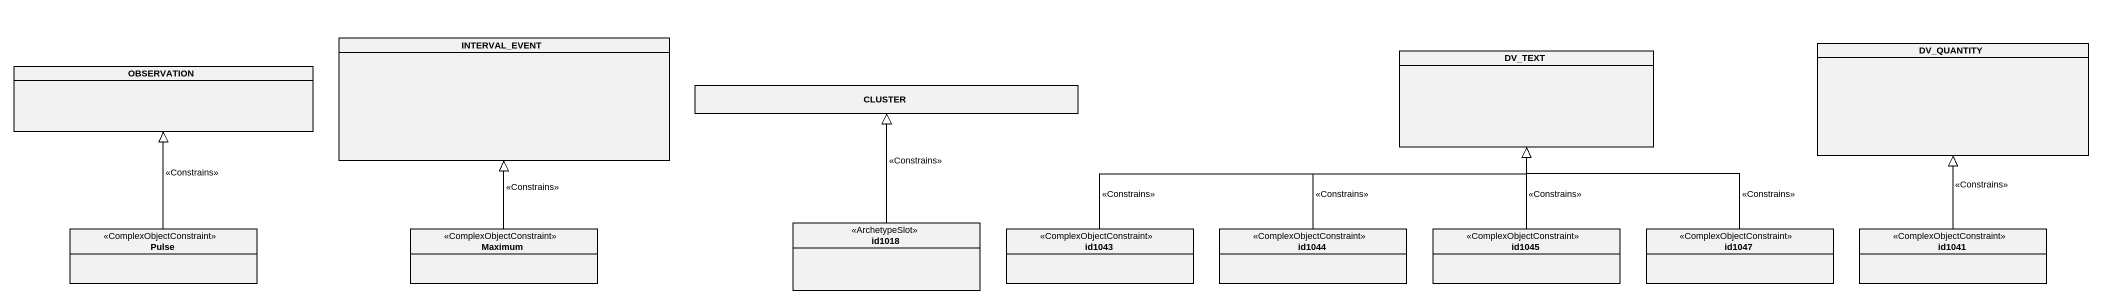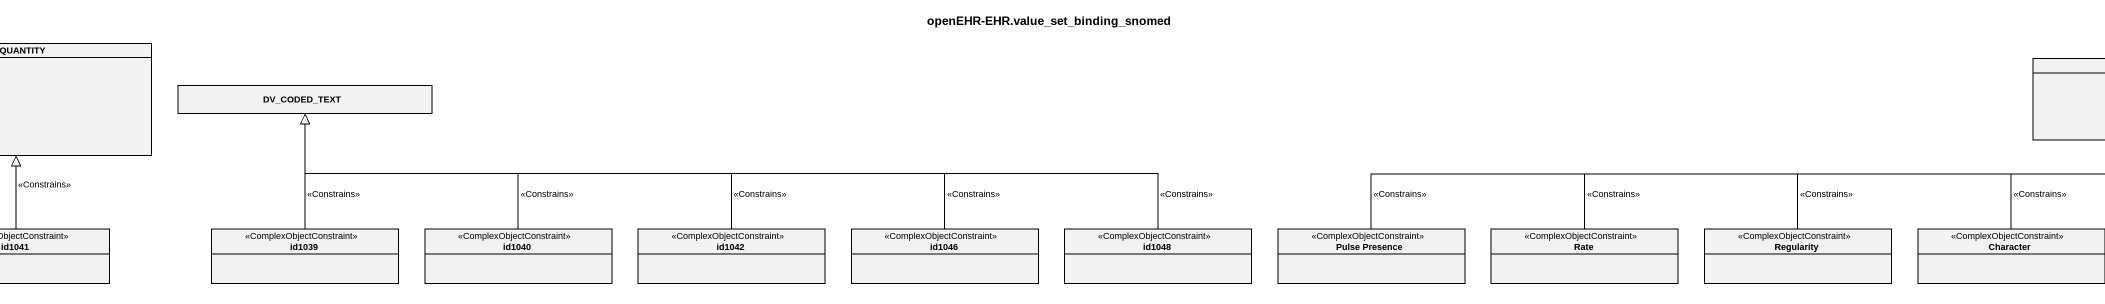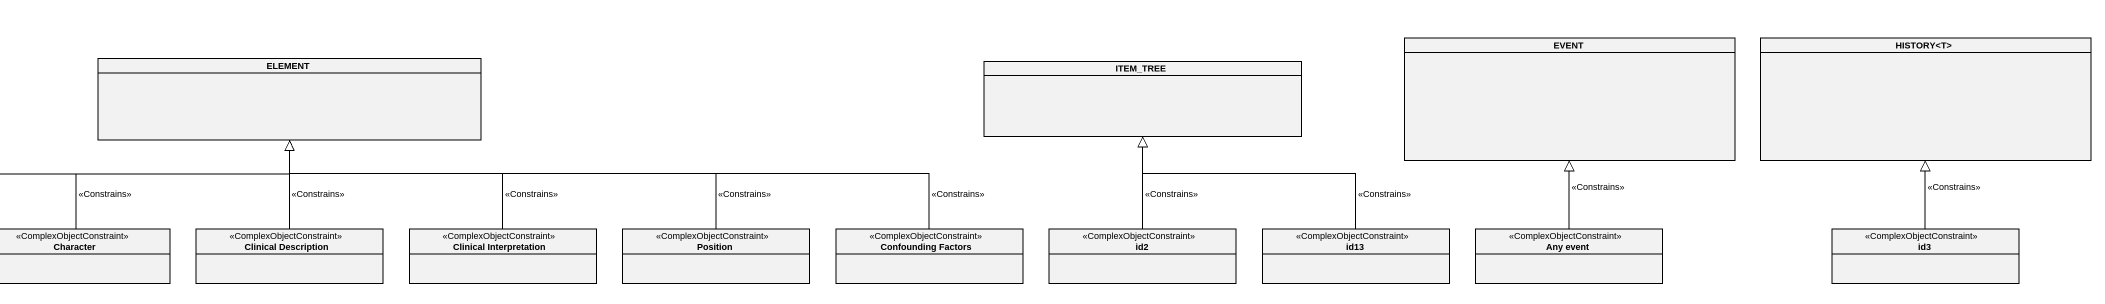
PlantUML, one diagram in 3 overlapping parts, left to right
@startuml
title openEHR-EHR.value_set_binding_snomed
hide circle
hide empty members
class INTERVAL_EVENT
class DV_QUANTITY
class EVENT
class "HISTORY<T>" as HISTORY_T
class OBSERVATION
class CLUSTER
class DV_TEXT
class DV_CODED_TEXT
class ELEMENT
class ITEM_TREE
class Pulse <<ComplexObjectConstraint>>
class Maximum <<ComplexObjectConstraint>>
class id1018 <<ArchetypeSlot>>
class id1043 <<ComplexObjectConstraint>>
class id1044 <<ComplexObjectConstraint>>
class id1045 <<ComplexObjectConstraint>>
class id1047 <<ComplexObjectConstraint>>
class id1041 <<ComplexObjectConstraint>>
class id1039 <<ComplexObjectConstraint>>
class id1040 <<ComplexObjectConstraint>>
class id1042 <<ComplexObjectConstraint>>
class id1046 <<ComplexObjectConstraint>>
class id1048 <<ComplexObjectConstraint>>
class "Pulse Presence" as Pulse_Presence <<ComplexObjectConstraint>>
class Rate <<ComplexObjectConstraint>>
class Regularity <<ComplexObjectConstraint>>
class Character <<ComplexObjectConstraint>>
class "Clinical Description" as Clinical_Description <<ComplexObjectConstraint>>
class "Clinical Interpretation" as Clinical_Interpretation <<ComplexObjectConstraint>>
class Position <<ComplexObjectConstraint>>
class "Confounding Factors" as Confounding_Factors <<ComplexObjectConstraint>>
class id2 <<ComplexObjectConstraint>>
class id13 <<ComplexObjectConstraint>>
class "Any event" as Any_event <<ComplexObjectConstraint>>
class id3 <<ComplexObjectConstraint>>
Pulse -up-|> OBSERVATION : <<Constrains>>
Maximum -up-|> INTERVAL_EVENT : <<Constrains>>
id1018 -up-|> CLUSTER : <<Constrains>>
id1043 -right-|> DV_TEXT : <<Constrains>>
id1044 -up-|> DV_TEXT : <<Constrains>>
id1045 -up-|> DV_TEXT : <<Constrains>>
id1047 -up-|> DV_TEXT : <<Constrains>>
id1041 -up-|> DV_QUANTITY : <<Constrains>>
id1039 -up-|> DV_CODED_TEXT : <<Constrains>>
id1040 -up-|> DV_CODED_TEXT : <<Constrains>>
id1042 -left-|> DV_CODED_TEXT : <<Constrains>>
id1046 -left-|> DV_CODED_TEXT : <<Constrains>>
id1048 -left-|> DV_CODED_TEXT : <<Constrains>>
Pulse_Presence -right-|> ELEMENT : <<Constrains>>
Rate -right-|> ELEMENT : <<Constrains>>
Regularity -right-|> ELEMENT : <<Constrains>>
Character -up-|> ELEMENT : <<Constrains>>
Clinical_Description -up-|> ELEMENT : <<Constrains>>
Clinical_Interpretation -up-|> ELEMENT : <<Constrains>>
Position -left-|> ELEMENT : <<Constrains>>
Confounding_Factors -left-|> ELEMENT : <<Constrains>>
id2 -up-|> ITEM_TREE : <<Constrains>>
id13 -up-|> ITEM_TREE : <<Constrains>>
Any_event -up-|> EVENT : <<Constrains>>
id3 -up-|> HISTORY_T : <<Constrains>>
@enduml
